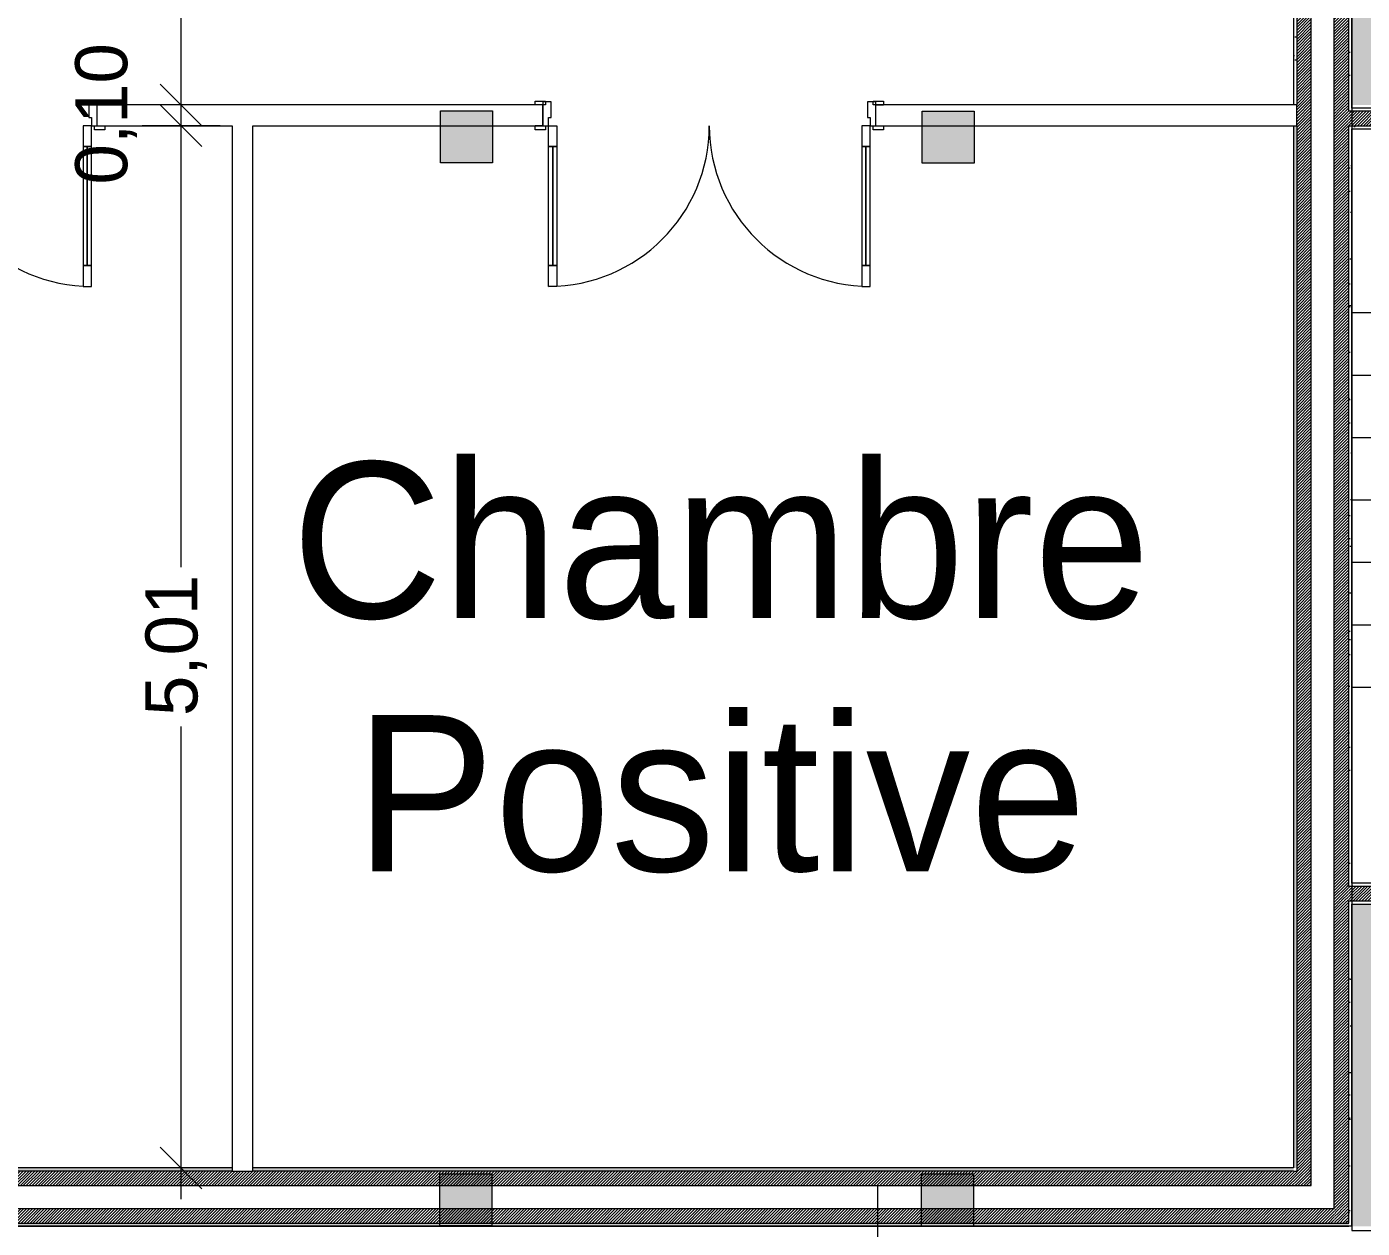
# Model space of a CAD drawing. Header units: millimetres. Extents: x -284281 to 1648660, y -821378 to -151356.
# Drawn here: x 237859 to 244276, y -253406 to -247629 of the extents above; entities that cross this region are included whole.
import ezdxf

# ---------------------------------------------------------------- set-up
doc = ezdxf.new("R2010")
doc.units = ezdxf.units.MM
doc.header["$MEASUREMENT"] = 0
doc.set_wipeout_variables(frame=1)
doc.linetypes.add('Axe', pattern=[546.805537, 264.583325, -105.833328, 70.555556, -105.833328])
doc.linetypes.add('Wipeout_Contour', pattern=[1000, 0, -1000])
for name, color, linetype in [('ASSIETTE', 7, 'Continuous'), ('Cotations - 1_100', 7, 'Continuous'), ('Hachure', 7, 'Continuous'), ('Nouveau_0', 7, 'Continuous'), ('Nouveau_Co-Structure', 7, 'Continuous'), ('Portes ARCHICAD', 7, 'Continuous'), ('Sols_ Dalles', 7, 'Continuous'), ('Structure - Murs extérieurs', 7, 'Continuous')]:
    doc.layers.add(name, color=color, linetype=linetype)
doc.styles.add('STYLE_GENERE_1', font='AGENCYR.TTF')
doc.styles.add('STYLE_GENERE_2', font='arial.ttf')
doc.dimstyles.new('STYLE_GENERE__4', dxfattribs={"dimtxt": 250, "dimasz": 190, "dimexe": 0.18, "dimexo": 0.0625, "dimgap": 0, "dimtad": 0, "dimlfac": 0.001, "dimzin": 0, "dimdsep": 46, "dimtxsty": 'STYLE_GENERE_2', "dimblk": 'ARROWHEAD_6', "dimblk1": 'ARROWHEAD_6', "dimblk2": 'ARROWHEAD_6', "dimcen": 0.09, "dimse1": 1, "dimse2": 1, "dimclrd": 7, "dimclre": 7, "dimclrt": 7, "dimazin": 0, "dimtfac": 1, "dimtdec": 4, "dimtmove": 0, "dimatfit": 3, "dimfxl": 1, "dimtolj": 1, "dimtzin": 0, "dimarcsym": 0})
doc.dimstyles.new('STYLE_GENERE__5', dxfattribs={"dimtxt": 250, "dimasz": 190, "dimexe": 0.18, "dimexo": 0.0625, "dimgap": 0, "dimtad": 0, "dimtih": 1, "dimtoh": 1, "dimlfac": 0.001, "dimzin": 0, "dimdsep": 46, "dimtxsty": 'STYLE_GENERE_2', "dimblk": 'ARROWHEAD_6', "dimblk1": 'ARROWHEAD_6', "dimblk2": 'ARROWHEAD_6', "dimcen": 0.09, "dimse1": 1, "dimse2": 1, "dimclrd": 7, "dimclre": 7, "dimclrt": 7, "dimazin": 0, "dimtfac": 1, "dimtdec": 4, "dimtmove": 0, "dimatfit": 3, "dimfxl": 1, "dimtolj": 1, "dimtzin": 0, "dimarcsym": 0})
pattern_1 = [(45, (0, 175), (-55.684659, 55.684659), [0, -52.5, 0, -78.75]), (110, (175, 175), (74.000794, 26.934086), [0, -38.5, 0, -66.5])]
pattern_2 = [(45, (0, 0), (-7.0710678, 7.0710678), [])]

# ---------------------------------------------------------------- blocks, each defined once
blk = doc.blocks.new('Mur_2_1', base_point=(244226, -173395.6))
at = {"color": 254, "linetype": 'Wipeout_Contour', "lineweight": 0, "ltscale": 1387536.547853083}
blk.add_wipeout([(243946, -245205.6), (243946, -248005.6), (243961, -248005.6), (243961, -245205.6)], dxfattribs=at)
at = {"color": 254, "linetype": 'Wipeout_Contour', "lineweight": 0, "ltscale": 1392325.343304496}
blk.add_wipeout([(244211, -248020.6), (244211, -248035.6), (244226, -248035.6), (244226, -248020.6)], dxfattribs=at)
at = {"color": 254, "linetype": 'Wipeout_Contour', "lineweight": 0, "ltscale": 1402985.592331198}
blk.add_wipeout([(244211, -251747), (244211, -251762), (244226, -251762), (244226, -251747)], dxfattribs=at)
at = {"color": 254, "linetype": 'Wipeout_Contour', "lineweight": 0, "ltscale": 1054639.012215888}
blk.add_wipeout([(243946, -253130.6), (243961, -253130.6), (243946, -253115.6)], dxfattribs=at)
at = {"color": 254, "linetype": 'Wipeout_Contour', "lineweight": 0, "ltscale": 1055763.120748627}
blk.add_wipeout([(244211, -253395.6), (244226, -253395.6), (244211, -253380.6)], dxfattribs=at)
at = {"linetype": 'Continuous', "lineweight": 5, "true_color": 0x5f5f5f}
h = blk.add_hatch(dxfattribs=at)
h.set_pattern_fill('ENDUIT_0001', color=251, style=0, pattern_type=2)
h.set_pattern_definition(pattern_1)
h.paths.add_polyline_path([(243946, -245205.6), (243946, -248005.6), (243961, -248005.6), (243961, -245205.6)])
h = blk.add_hatch(dxfattribs=at)
h.set_pattern_fill('ENDUIT_0001', color=251, style=0, pattern_type=2)
h.set_pattern_definition(pattern_1)
h.paths.add_polyline_path([(244211, -248020.6), (244211, -248035.6), (244226, -248035.6), (244226, -248020.6)])
h = blk.add_hatch(dxfattribs=at)
h.set_pattern_fill('ENDUIT_0001', color=251, style=0, pattern_type=2)
h.set_pattern_definition(pattern_1)
h.paths.add_polyline_path([(244211, -251747), (244211, -251762), (244226, -251762), (244226, -251747)])
h = blk.add_hatch(dxfattribs=at)
h.set_pattern_fill('ENDUIT_0001', color=251, style=0, pattern_type=2)
h.set_pattern_definition(pattern_1)
h.paths.add_polyline_path([(243946, -253130.6), (243961, -253130.6), (243946, -253115.6)])
h = blk.add_hatch(dxfattribs=at)
h.set_pattern_fill('ENDUIT_0001', color=251, style=0, pattern_type=2)
h.set_pattern_definition(pattern_1)
h.paths.add_polyline_path([(244211, -253395.6), (244226, -253395.6), (244211, -253380.6)])
at = {"color": 254, "linetype": 'Wipeout_Contour', "lineweight": 0, "ltscale": 1388087.979756799}
blk.add_wipeout([(244211, -245053.4), (244211, -248020.6), (244226, -248020.6), (244226, -245053.4)], dxfattribs=at)
at = {"color": 254, "linetype": 'Wipeout_Contour', "lineweight": 0, "ltscale": 1397776.541676129}
blk.add_wipeout([(244211, -248120.6), (244211, -251747), (244226, -251747), (244226, -248120.6)], dxfattribs=at)
at = {"color": 254, "linetype": 'Wipeout_Contour', "lineweight": 0, "ltscale": 1055583.559220204}
blk.add_wipeout([(244141, -253380.6), (244211, -253380.6), (244141, -253310.6)], dxfattribs=at)
at = {"linetype": 'Continuous', "lineweight": 5, "true_color": 0x5f5f5f}
h = blk.add_hatch(dxfattribs=at)
h.set_pattern_fill('ENDUIT_0001', color=251, style=0, pattern_type=2)
h.set_pattern_definition(pattern_1)
h.paths.add_polyline_path([(244211, -245053.4), (244211, -248020.6), (244226, -248020.6), (244226, -245053.4)])
h = blk.add_hatch(dxfattribs=at)
h.set_pattern_fill('ENDUIT_0001', color=251, style=0, pattern_type=2)
h.set_pattern_definition(pattern_1)
h.paths.add_polyline_path([(244211, -248120.6), (244211, -251747), (244226, -251747), (244226, -248120.6)])
h = blk.add_hatch(dxfattribs=at)
h.set_pattern_fill('BRIQUES_TERRE_CUITE__INT_97', color=251, style=0, pattern_type=2)
h.set_pattern_definition(pattern_2)
h.paths.add_polyline_path([(244141, -253380.6), (244211, -253380.6), (244141, -253310.6)])
at = {"color": 254, "linetype": 'Wipeout_Contour', "lineweight": 0, "ltscale": 1392567.633388731}
blk.add_wipeout([(244211, -248105.6), (244211, -248120.6), (244226, -248120.6), (244226, -248105.6)], dxfattribs=at)
at = {"color": 254, "linetype": 'Wipeout_Contour', "lineweight": 0, "ltscale": 1055202.313316448}
blk.add_wipeout([(244031, -253310.6), (244141, -253310.6), (244031, -253200.6)], dxfattribs=at)
at = {"color": 254, "linetype": 'Wipeout_Contour', "lineweight": 0, "ltscale": 1055761.315939761}
blk.add_wipeout([(244211, -253380.6), (244226, -253395.6), (244226, -253380.6)], dxfattribs=at)
at = {"linetype": 'Continuous', "lineweight": 5, "true_color": 0x5f5f5f}
h = blk.add_hatch(dxfattribs=at)
h.set_pattern_fill('ENDUIT_0001', color=251, style=0, pattern_type=2)
h.set_pattern_definition(pattern_1)
h.paths.add_polyline_path([(244211, -248105.6), (244211, -248120.6), (244226, -248120.6), (244226, -248105.6)])
h = blk.add_hatch(dxfattribs=at)
h.set_pattern_fill('ENDUIT_0001', color=251, style=0, pattern_type=2)
h.set_pattern_definition(pattern_1)
h.paths.add_polyline_path([(244211, -253380.6), (244226, -253395.6), (244226, -253380.6)])
at = {"color": 254, "linetype": 'Wipeout_Contour', "lineweight": 0, "ltscale": 1054820.014322945}
blk.add_wipeout([(243961, -253200.6), (244031, -253200.6), (243961, -253130.6)], dxfattribs=at)
at = {"linetype": 'Continuous', "lineweight": 5, "true_color": 0x5f5f5f}
h = blk.add_hatch(dxfattribs=at)
h.set_pattern_fill('BRIQUES_TERRE_CUITE__INT_97', color=251, style=0, pattern_type=2)
h.set_pattern_definition(pattern_2)
h.paths.add_polyline_path([(243961, -253200.6), (244031, -253200.6), (243961, -253130.6)])
at = {"color": 254, "linetype": 'Wipeout_Contour', "lineweight": 0, "ltscale": 1405456.275883487}
blk.add_wipeout([(244211, -251847), (244211, -253380.6), (244226, -253380.6), (244226, -251847)], dxfattribs=at)
at = {"linetype": 'Continuous', "lineweight": 5, "true_color": 0x5f5f5f}
h = blk.add_hatch(dxfattribs=at)
h.set_pattern_fill('ENDUIT_0001', color=251, style=0, pattern_type=2)
h.set_pattern_definition(pattern_1)
h.paths.add_polyline_path([(244211, -251847), (244211, -253380.6), (244226, -253380.6), (244226, -251847)])
at = {"color": 254, "linetype": 'Wipeout_Contour', "lineweight": 0, "ltscale": 1054637.206990953}
blk.add_wipeout([(243946, -253115.6), (243961, -253130.6), (243961, -253115.6)], dxfattribs=at)
at = {"linetype": 'Continuous', "lineweight": 5, "true_color": 0x5f5f5f}
h = blk.add_hatch(dxfattribs=at)
h.set_pattern_fill('ENDUIT_0001', color=251, style=0, pattern_type=2)
h.set_pattern_definition(pattern_1)
h.paths.add_polyline_path([(243946, -253115.6), (243961, -253130.6), (243961, -253115.6)])
at = {"color": 254, "linetype": 'Wipeout_Contour', "lineweight": 0, "ltscale": 1403229.653410855}
blk.add_wipeout([(244211, -251832), (244211, -251847), (244226, -251847), (244226, -251832)], dxfattribs=at)
at = {"color": 254, "linetype": 'Wipeout_Contour', "lineweight": 0, "ltscale": 1055580.321036983}
blk.add_wipeout([(244141, -253310.6), (244211, -253380.6), (244211, -253310.6)], dxfattribs=at)
at = {"linetype": 'Continuous', "lineweight": 5, "true_color": 0x5f5f5f}
h = blk.add_hatch(dxfattribs=at)
h.set_pattern_fill('ENDUIT_0001', color=251, style=0, pattern_type=2)
h.set_pattern_definition(pattern_1)
h.paths.add_polyline_path([(244211, -251832), (244211, -251847), (244226, -251847), (244226, -251832)])
h = blk.add_hatch(dxfattribs=at)
h.set_pattern_fill('BRIQUES_TERRE_CUITE__INT_97', color=251, style=0, pattern_type=2)
h.set_pattern_definition(pattern_2)
h.paths.add_polyline_path([(244141, -253310.6), (244211, -253380.6), (244211, -253310.6)])
at = {"color": 7, "linetype": 'Continuous', "lineweight": 5}
blk.add_line((244141, -253380.6), (244211, -253380.6), dxfattribs=at)
at = {"color": 7, "linetype": 'Continuous', "lineweight": 5, "flags": 128}
blk.add_lwpolyline([(244226, -253395.6), (244211, -253395.6)], dxfattribs=at)
at = {"color": 254, "linetype": 'Wipeout_Contour', "lineweight": 0, "ltscale": 1398982.712756019}
blk.add_wipeout([(243946, -248105.6), (243946, -253115.6), (243961, -253115.6), (243961, -248105.6)], dxfattribs=at)
at = {"linetype": 'Continuous', "lineweight": 5, "true_color": 0x5f5f5f}
h = blk.add_hatch(dxfattribs=at)
h.set_pattern_fill('ENDUIT_0001', color=251, style=0, pattern_type=2)
h.set_pattern_definition(pattern_1)
h.paths.add_polyline_path([(243946, -248105.6), (243946, -253115.6), (243961, -253115.6), (243961, -248105.6)])
at = {"color": 254, "linetype": 'Wipeout_Contour', "lineweight": 0, "ltscale": 1405215.783696485}
blk.add_wipeout([(244141, -251832), (244141, -253310.6), (244211, -253310.6), (244211, -251832)], dxfattribs=at)
at = {"linetype": 'Continuous', "lineweight": 5, "true_color": 0x5f5f5f}
h = blk.add_hatch(dxfattribs=at)
h.set_pattern_fill('BRIQUES_TERRE_CUITE__INT_97', color=251, style=0, pattern_type=2)
h.set_pattern_definition(pattern_2)
h.paths.add_polyline_path([(244141, -251832), (244141, -253310.6), (244211, -253310.6), (244211, -251832)])
at = {"color": 7, "linetype": 'Continuous', "lineweight": 5}
blk.add_line((244211, -253380.6), (244211, -253310.6), dxfattribs=at)
at = {"color": 254, "linetype": 'Wipeout_Contour', "lineweight": 0, "ltscale": 1402989.272298393}
blk.add_wipeout([(244141, -251762), (244141, -251832), (244211, -251832), (244211, -251762)], dxfattribs=at)
at = {"color": 254, "linetype": 'Wipeout_Contour', "lineweight": 0, "ltscale": 1055198.031690704}
blk.add_wipeout([(244031, -253200.6), (244141, -253310.6), (244141, -253200.6)], dxfattribs=at)
at = {"linetype": 'Continuous', "lineweight": 5, "true_color": 0x5f5f5f}
h = blk.add_hatch(dxfattribs=at)
h.set_pattern_fill('BRIQUES_TERRE_CUITE__INT_97', color=251, style=0, pattern_type=2)
h.set_pattern_definition(pattern_2)
h.paths.add_polyline_path([(244141, -251762), (244141, -251832), (244211, -251832), (244211, -251762)])
at = {"color": 7, "linetype": 'Continuous', "lineweight": 5}
for p, q in [((244211, -251832), (244226, -251832)), ((244211, -253310.6), (244211, -251832)), ((244031, -253310.6), (244141, -253310.6))]:
    blk.add_line(p, q, dxfattribs=at)
at = {"color": 7, "linetype": 'Continuous', "lineweight": 5, "flags": 128}
blk.add_lwpolyline([(244226, -253395.6), (244226, -251847)], dxfattribs=at)
at = {"color": 254, "linetype": 'Wipeout_Contour', "lineweight": 0, "ltscale": 1397657.892436868}
blk.add_wipeout([(244141, -248105.6), (244141, -251762), (244211, -251762), (244211, -248105.6)], dxfattribs=at)
at = {"linetype": 'Continuous', "lineweight": 5, "true_color": 0x5f5f5f}
h = blk.add_hatch(dxfattribs=at)
h.set_pattern_fill('BRIQUES_TERRE_CUITE__INT_97', color=251, style=0, pattern_type=2)
h.set_pattern_definition(pattern_2)
h.paths.add_polyline_path([(244141, -248105.6), (244141, -251762), (244211, -251762), (244211, -248105.6)])
at = {"color": 7, "linetype": 'Continuous', "lineweight": 5}
blk.add_line((244226, -251762), (244211, -251762), dxfattribs=at)
at = {"color": 254, "linetype": 'Wipeout_Contour', "lineweight": 0, "ltscale": 1392327.23147945}
blk.add_wipeout([(244141, -248035.6), (244141, -248105.6), (244211, -248105.6), (244211, -248035.6)], dxfattribs=at)
at = {"linetype": 'Continuous', "lineweight": 5, "true_color": 0x5f5f5f}
h = blk.add_hatch(dxfattribs=at)
h.set_pattern_fill('BRIQUES_TERRE_CUITE__INT_97', color=251, style=0, pattern_type=2)
h.set_pattern_definition(pattern_2)
h.paths.add_polyline_path([(244141, -248035.6), (244141, -248105.6), (244211, -248105.6), (244211, -248035.6)])
at = {"color": 7, "linetype": 'Continuous', "lineweight": 5}
for p, q in [((244211, -248105.6), (244226, -248105.6)), ((244211, -251762), (244211, -248105.6))]:
    blk.add_line(p, q, dxfattribs=at)
at = {"color": 7, "linetype": 'Continuous', "lineweight": 5, "flags": 128}
blk.add_lwpolyline([(244226, -251747), (244226, -248120.6)], dxfattribs=at)
at = {"color": 254, "linetype": 'Wipeout_Contour', "lineweight": 0, "ltscale": 1388039.337402152}
blk.add_wipeout([(244211, -245053.4), (244141, -245123.4), (244141, -248035.6), (244211, -248035.6)], dxfattribs=at)
at = {"linetype": 'Continuous', "lineweight": 5, "true_color": 0x5f5f5f}
h = blk.add_hatch(dxfattribs=at)
h.set_pattern_fill('BRIQUES_TERRE_CUITE__INT_97', color=251, style=0, pattern_type=2)
h.set_pattern_definition(pattern_2)
h.paths.add_polyline_path([(244211, -245053.4), (244141, -245123.4), (244141, -248035.6), (244211, -248035.6)])
at = {"color": 7, "linetype": 'Continuous', "lineweight": 5}
for p, q in [((244211, -248035.6), (244211, -245053.4)), ((244226, -248035.6), (244211, -248035.6))]:
    blk.add_line(p, q, dxfattribs=at)
at = {"color": 7, "linetype": 'Continuous', "lineweight": 5, "flags": 128}
blk.add_lwpolyline([(244226, -248020.6), (244226, -245053.4)], dxfattribs=at)
at = {"color": 254, "linetype": 'Wipeout_Contour', "lineweight": 0, "ltscale": 1395235.749967467}
blk.add_wipeout([(244031, -245123.4), (244031, -253200.6), (244141, -253200.6), (244141, -245123.4)], dxfattribs=at)
at = {"color": 7, "linetype": 'Continuous', "lineweight": 5}
for p, q in [((244141, -253200.6), (244141, -245123.4)), ((244141, -253310.6), (244141, -253200.6))]:
    blk.add_line(p, q, dxfattribs=at)
at = {"color": 254, "linetype": 'Wipeout_Contour', "lineweight": 0, "ltscale": 1054816.774819591}
blk.add_wipeout([(243961, -253130.6), (244031, -253200.6), (244031, -253130.6)], dxfattribs=at)
at = {"linetype": 'Continuous', "lineweight": 5, "true_color": 0x5f5f5f}
h = blk.add_hatch(dxfattribs=at)
h.set_pattern_fill('BRIQUES_TERRE_CUITE__INT_97', color=251, style=0, pattern_type=2)
h.set_pattern_definition(pattern_2)
h.paths.add_polyline_path([(243961, -253130.6), (244031, -253200.6), (244031, -253130.6)])
at = {"color": 7, "linetype": 'Continuous', "lineweight": 5}
blk.add_line((243961, -253200.6), (244031, -253200.6), dxfattribs=at)
at = {"color": 254, "linetype": 'Wipeout_Contour', "lineweight": 0, "ltscale": 1394783.814573897}
blk.add_wipeout([(243961, -253130.6), (244031, -253130.6), (244031, -245053.4), (243961, -245053.4)], dxfattribs=at)
at = {"linetype": 'Continuous', "lineweight": 5, "true_color": 0x5f5f5f}
h = blk.add_hatch(dxfattribs=at)
h.set_pattern_fill('BRIQUES_TERRE_CUITE__INT_97', color=251, style=0, pattern_type=2)
h.set_pattern_definition(pattern_2)
h.paths.add_polyline_path([(243961, -253130.6), (244031, -253130.6), (244031, -245053.4), (243961, -245053.4)])
at = {"color": 7, "linetype": 'Continuous', "lineweight": 5}
for p, q in [((244031, -253130.6), (244031, -245123.4)), ((243961, -245205.6), (243961, -248005.6)), ((243961, -248005.6), (243946, -248005.6)), ((243961, -248105.6), (243961, -248005.6)), ((243946, -248105.6), (243961, -248105.6)), ((243961, -248105.6), (243961, -253130.6)), ((243946, -253130.6), (243961, -253130.6)), ((244031, -253200.6), (244031, -253130.6))]:
    blk.add_line(p, q, dxfattribs=at)
at = {"color": 7, "linetype": 'Continuous', "lineweight": 5, "flags": 128}
for points in [[(243946, -245205.6), (243946, -248005.6)], [(243946, -248105.6), (243946, -253115.6)]]:
    blk.add_lwpolyline(points, dxfattribs=at)
blk = doc.blocks.new('Mur_3_1', base_point=(244226, -253395.6))
at = {"color": 254, "linetype": 'Wipeout_Contour', "lineweight": 0, "ltscale": 1366128.795733083}
blk.add_wipeout([(238846, -253115.6), (219505.5, -253115.6), (219505.5, -253130.6), (238846, -253130.6)], dxfattribs=at)
at = {"color": 254, "linetype": 'Wipeout_Contour', "lineweight": 0, "ltscale": 1399261.234727385}
blk.add_wipeout([(243946, -253115.6), (238946, -253115.6), (238946, -253130.6), (243946, -253130.6)], dxfattribs=at)
at = {"color": 254, "linetype": 'Wipeout_Contour', "lineweight": 0, "ltscale": 1373971.180505393}
blk.add_wipeout([(219240.5, -253395.6), (244211, -253395.6), (244211, -253380.6), (219240.5, -253380.6)], dxfattribs=at)
at = {"linetype": 'Continuous', "lineweight": 5, "true_color": 0x5f5f5f}
h = blk.add_hatch(dxfattribs=at)
h.set_pattern_fill('ENDUIT_0001', color=251, style=0, pattern_type=2)
h.set_pattern_definition(pattern_1)
h.paths.add_polyline_path([(238846, -253115.6), (219505.5, -253115.6), (219505.5, -253130.6), (238846, -253130.6)])
h = blk.add_hatch(dxfattribs=at)
h.set_pattern_fill('ENDUIT_0001', color=251, style=0, pattern_type=2)
h.set_pattern_definition(pattern_1)
h.paths.add_polyline_path([(243946, -253115.6), (238946, -253115.6), (238946, -253130.6), (243946, -253130.6)])
h = blk.add_hatch(dxfattribs=at)
h.set_pattern_fill('ENDUIT_0001', color=251, style=0, pattern_type=2)
h.set_pattern_definition(pattern_1)
h.paths.add_polyline_path([(219240.5, -253395.6), (244211, -253395.6), (244211, -253380.6), (219240.5, -253380.6)])
at = {"color": 254, "linetype": 'Wipeout_Contour', "lineweight": 0, "ltscale": 1373840.174036348}
blk.add_wipeout([(219310.5, -253380.6), (244141, -253380.6), (244141, -253310.6), (219310.5, -253310.6)], dxfattribs=at)
at = {"linetype": 'Continuous', "lineweight": 5, "true_color": 0x5f5f5f}
h = blk.add_hatch(dxfattribs=at)
h.set_pattern_fill('BRIQUES_TERRE_CUITE__INT_97', color=251, style=0, pattern_type=2)
h.set_pattern_definition(pattern_2)
h.paths.add_polyline_path([(219310.5, -253380.6), (244141, -253380.6), (244141, -253310.6), (219310.5, -253310.6)])
at = {"color": 7, "linetype": 'Continuous', "lineweight": 5}
for p, q in [((219310.5, -253380.6), (244141, -253380.6)), ((244141, -253380.6), (244211, -253380.6))]:
    blk.add_line(p, q, dxfattribs=at)
at = {"color": 7, "linetype": 'Continuous', "lineweight": 5, "flags": 128}
blk.add_lwpolyline([(219225.5, -253395.6), (244211, -253395.6)], dxfattribs=at)
at = {"color": 254, "linetype": 'Wipeout_Contour', "lineweight": 0, "ltscale": 1373565.865385127}
blk.add_wipeout([(219420.5, -253310.6), (244031, -253310.6), (244031, -253200.6), (219420.5, -253200.6)], dxfattribs=at)
at = {"color": 7, "linetype": 'Continuous', "lineweight": 5}
for p, q in [((219420.5, -253310.6), (244031, -253310.6)), ((244031, -253310.6), (244141, -253310.6))]:
    blk.add_line(p, q, dxfattribs=at)
at = {"color": 254, "linetype": 'Wipeout_Contour', "lineweight": 0, "ltscale": 1373294.770412985}
blk.add_wipeout([(243961, -253130.6), (219490.5, -253130.6), (219490.5, -253200.6), (243961, -253200.6)], dxfattribs=at)
at = {"linetype": 'Continuous', "lineweight": 5, "true_color": 0x5f5f5f}
h = blk.add_hatch(dxfattribs=at)
h.set_pattern_fill('BRIQUES_TERRE_CUITE__INT_97', color=251, style=0, pattern_type=2)
h.set_pattern_definition(pattern_2)
h.paths.add_polyline_path([(243961, -253130.6), (219490.5, -253130.6), (219490.5, -253200.6), (243961, -253200.6)])
at = {"color": 7, "linetype": 'Continuous', "lineweight": 5}
for p, q in [((238846, -253130.6), (219490.5, -253130.6)), ((238846, -253115.6), (238846, -253130.6)), ((238846, -253130.6), (238946, -253130.6)), ((238946, -253130.6), (238946, -253115.6)), ((243946, -253130.6), (238946, -253130.6)), ((243946, -253130.6), (243961, -253130.6)), ((219490.5, -253200.6), (243961, -253200.6)), ((243961, -253200.6), (244031, -253200.6))]:
    blk.add_line(p, q, dxfattribs=at)
at = {"color": 7, "linetype": 'Continuous', "lineweight": 5, "flags": 128}
for points in [[(238846, -253115.6), (219505.5, -253115.6)], [(243946, -253115.6), (238946, -253115.6)]]:
    blk.add_lwpolyline(points, dxfattribs=at)
blk = doc.blocks.new('Porte double 25_7')
at = {"layer": 'Portes ARCHICAD', "color": 7, "linetype": 'Continuous', "lineweight": 5}
for p, q in [((-772, 772), (-772, 672)), ((-732, 772), (-772, 772)), ((-732, 672), (-732, 772)), ((732, 672), (732, 772)), ((732, 772), (772, 772)), ((772, 772), (772, 672)), ((-772, 672), (-732, 672)), ((-752, 672), (-752, 100)), ((772, 672), (732, 672)), ((752, 672), (752, 100)), ((-732, 100), (-772, 100)), ((-772, 100), (-772, 0)), ((-732, 0), (-732, 100)), ((732, 0), (732, 100)), ((732, 100), (772, 100)), ((772, 100), (772, 0)), ((-837, 0), (-837, 19)), ((-837, 19), (-787, 19)), ((-787, 0), (-837, 0)), ((-800, 0), (-837, 0)), ((-800, 0), (-837, 0)), ((-772, 0), (-800, 0)), ((-800, 0), (-800, -115)), ((-800, 0), (-800, -100)), ((-800, 0), (-800, -100)), ((-787, 19), (-787, 0)), ((-772, -40), (-772, 0)), ((-772, 0), (-732, 0)), ((772, 0), (732, 0)), ((800, 0), (772, 0)), ((772, 0), (772, -40)), ((787, 19), (837, 19)), ((787, 0), (787, 19)), ((837, 0), (787, 0)), ((800, -115), (800, 0)), ((800, 0), (800, -100)), ((800, 0), (800, -100)), ((800, 0), (837, 0)), ((800, 0), (837, 0)), ((837, 19), (837, 0)), ((-760, -40), (-772, -40)), ((-760, -115), (-760, -40)), ((772, -40), (760, -40)), ((760, -40), (760, -115)), ((-837, -119), (-837, -100)), ((-837, -100), (-787, -100)), ((-800, -100), (-837, -100)), ((-800, -100), (-837, -100)), ((-787, -119), (-837, -119)), ((-800, -115), (-760, -115)), ((-787, -100), (-787, -119)), ((760, -115), (800, -115)), ((787, -100), (837, -100)), ((787, -119), (787, -100)), ((837, -119), (787, -119)), ((800, -100), (837, -100)), ((800, -100), (837, -100)), ((837, -100), (837, -119))]:
    blk.add_line(p, q, dxfattribs=at)
at = {"layer": 'Portes ARCHICAD', "color": 7, "linetype": 'Continuous', "lineweight": 5, "flags": 128}
for points in [[(-772, 672), (-772, 100), (-752, 100), (-752, 672)], [(-752, 672), (-752, 100), (-732, 100), (-732, 672)], [(752, 672), (752, 100), (732, 100), (732, 672)], [(772, 672), (772, 100), (752, 100), (752, 672)]]:
    blk.add_lwpolyline(points, close=True, dxfattribs=at)
at = {"layer": 'Portes ARCHICAD', "color": 7, "linetype": 'Continuous', "lineweight": 5}
for centre, start, end in [((-772, 0), 0, 90), ((772, 0), 90, 180)]:
    blk.add_arc(centre, 772, start, end, dxfattribs=at)
blk = doc.blocks.new('Mur_136_1', base_point=(219225.5, -248105.6))
at = {"layer": 'Structure - Murs extérieurs', "color": 7, "linetype": 'Continuous', "lineweight": 5}
for p, q in [((238197.5, -248005.6), (238234.5, -248005.6)), ((238197.5, -248105.6), (238197.5, -248005.6)), ((240338.7, -248005.6), (240301.7, -248005.6)), ((240338.7, -248105.6), (240338.7, -248005.6)), ((241938.7, -248005.6), (241975.7, -248005.6)), ((241938.7, -248105.6), (241938.7, -248005.6)), ((243961, -248005.6), (243946, -248005.6)), ((243961, -248105.6), (243961, -248005.6)), ((238197.5, -248105.6), (238234.5, -248105.6)), ((240338.7, -248105.6), (240301.7, -248105.6)), ((241938.7, -248105.6), (241975.7, -248105.6)), ((243946, -248105.6), (243961, -248105.6))]:
    blk.add_line(p, q, dxfattribs=at)
at = {"layer": 'Structure - Murs extérieurs', "color": 7, "linetype": 'Continuous', "lineweight": 5, "flags": 128}
for points in [[(240338.7, -248005.6), (238197.5, -248005.6)], [(243946, -248005.6), (241938.7, -248005.6)], [(238197.5, -248105.6), (238846, -248105.6)], [(238946, -248105.6), (240338.7, -248105.6)], [(241938.7, -248105.6), (243946, -248105.6)]]:
    blk.add_lwpolyline(points, dxfattribs=at)
at = {"layer": 'Portes ARCHICAD', "color": 7, "linetype": 'Continuous', "lineweight": 5, "zscale": 1000, "rotation": 180}
for p in [(237397.5, -248105.6), (241138.7, -248105.6)]:
    blk.add_blockref('Porte double 25_7', p, dxfattribs=at)
blk = doc.blocks.new('Mur_137_1', base_point=(238946, -248105.6))
at = {"layer": 'Structure - Murs extérieurs', "color": 7, "linetype": 'Continuous', "lineweight": 5}
for p, q in [((238846, -253115.6), (238846, -253130.6)), ((238846, -253130.6), (238946, -253130.6)), ((238946, -253130.6), (238946, -253115.6))]:
    blk.add_line(p, q, dxfattribs=at)
at = {"layer": 'Structure - Murs extérieurs', "color": 7, "linetype": 'Continuous', "lineweight": 5, "flags": 128}
for points in [[(238846, -248105.6), (238846, -253115.6)], [(238946, -253115.6), (238946, -248105.6)]]:
    blk.add_lwpolyline(points, dxfattribs=at)
blk = doc.blocks.new('Mur_164_1', base_point=(246411, -251832))
at = {"color": 254, "linetype": 'Wipeout_Contour', "lineweight": 0, "ltscale": 1403107.621187515}
blk.add_wipeout([(244211, -251762), (244211, -251832), (244226, -251832), (244226, -251762)], dxfattribs=at).dxf.layer = 'Structure - Murs extérieurs'
at = {"layer": 'Structure - Murs extérieurs', "linetype": 'Continuous', "lineweight": 5, "true_color": 0x5f5f5f}
h = blk.add_hatch(dxfattribs=at)
h.set_pattern_fill('BRIQUES_TERRE_CUITE__INT_97', color=251, style=0, pattern_type=2)
h.set_pattern_definition(pattern_2)
h.paths.add_polyline_path([(244211, -251762), (244211, -251832), (244226, -251832), (244226, -251762)])
at = {"color": 254, "linetype": 'Wipeout_Contour', "lineweight": 0, "ltscale": 1405937.366374286}
blk.add_wipeout([(246326, -251747), (244226, -251747), (244226, -251762), (246326, -251762)], dxfattribs=at).dxf.layer = 'Structure - Murs extérieurs'
at = {"color": 254, "linetype": 'Wipeout_Contour', "lineweight": 0, "ltscale": 1406299.797250475}
blk.add_wipeout([(246411, -251832), (244226, -251832), (244226, -251847), (246411, -251847)], dxfattribs=at).dxf.layer = 'Structure - Murs extérieurs'
at = {"layer": 'Structure - Murs extérieurs', "linetype": 'Continuous', "lineweight": 5, "true_color": 0x5f5f5f}
h = blk.add_hatch(dxfattribs=at)
h.set_pattern_fill('ENDUIT_0001', color=251, style=0, pattern_type=2)
h.set_pattern_definition(pattern_1)
h.paths.add_polyline_path([(246326, -251747), (244226, -251747), (244226, -251762), (246326, -251762)])
h = blk.add_hatch(dxfattribs=at)
h.set_pattern_fill('ENDUIT_0001', color=251, style=0, pattern_type=2)
h.set_pattern_definition(pattern_1)
h.paths.add_polyline_path([(246411, -251832), (244226, -251832), (244226, -251847), (246411, -251847)])
at = {"color": 254, "linetype": 'Wipeout_Contour', "lineweight": 0, "ltscale": 1406080.118892326}
blk.add_wipeout([(246341, -251762), (244226, -251762), (244226, -251832), (246341, -251832)], dxfattribs=at).dxf.layer = 'Structure - Murs extérieurs'
at = {"layer": 'Structure - Murs extérieurs', "linetype": 'Continuous', "lineweight": 5, "true_color": 0x5f5f5f}
h = blk.add_hatch(dxfattribs=at)
h.set_pattern_fill('BRIQUES_TERRE_CUITE__INT_97', color=251, style=0, pattern_type=2)
h.set_pattern_definition(pattern_2)
h.paths.add_polyline_path([(246341, -251762), (244226, -251762), (244226, -251832), (246341, -251832)])
at = {"layer": 'Structure - Murs extérieurs', "color": 7, "linetype": 'Continuous', "lineweight": 5}
for p, q in [((244226, -251762), (244211, -251762)), ((246326, -251762), (244226, -251762)), ((246326, -251762), (246341, -251762)), ((244211, -251832), (244226, -251832)), ((244226, -251832), (246341, -251832)), ((246341, -251832), (246411, -251832))]:
    blk.add_line(p, q, dxfattribs=at)
at = {"layer": 'Structure - Murs extérieurs', "color": 7, "linetype": 'Continuous', "lineweight": 5, "flags": 128}
for points in [[(246326, -251747), (244226, -251747)], [(244226, -251847), (246411, -251847)]]:
    blk.add_lwpolyline(points, dxfattribs=at)
blk = doc.blocks.new('Mur_165_1', base_point=(246411, -248105.6))
at = {"color": 254, "linetype": 'Wipeout_Contour', "lineweight": 0, "ltscale": 1392446.48662295}
blk.add_wipeout([(244211, -248035.6), (244211, -248105.6), (244226, -248105.6), (244226, -248035.6)], dxfattribs=at).dxf.layer = 'Structure - Murs extérieurs'
at = {"layer": 'Structure - Murs extérieurs', "linetype": 'Continuous', "lineweight": 5, "true_color": 0x5f5f5f}
h = blk.add_hatch(dxfattribs=at)
h.set_pattern_fill('BRIQUES_TERRE_CUITE__INT_97', color=251, style=0, pattern_type=2)
h.set_pattern_definition(pattern_2)
h.paths.add_polyline_path([(244211, -248035.6), (244211, -248105.6), (244226, -248105.6), (244226, -248035.6)])
at = {"color": 254, "linetype": 'Wipeout_Contour', "lineweight": 0, "ltscale": 1395419.426405901}
blk.add_wipeout([(246411, -248020.6), (244226, -248020.6), (244226, -248035.6), (246411, -248035.6)], dxfattribs=at).dxf.layer = 'Structure - Murs extérieurs'
at = {"color": 254, "linetype": 'Wipeout_Contour', "lineweight": 0, "ltscale": 1395541.397089496}
blk.add_wipeout([(246326, -248105.6), (244226, -248105.6), (244226, -248120.6), (246326, -248120.6)], dxfattribs=at).dxf.layer = 'Structure - Murs extérieurs'
at = {"layer": 'Structure - Murs extérieurs', "linetype": 'Continuous', "lineweight": 5, "true_color": 0x5f5f5f}
h = blk.add_hatch(dxfattribs=at)
h.set_pattern_fill('ENDUIT_0001', color=251, style=0, pattern_type=2)
h.set_pattern_definition(pattern_1)
h.paths.add_polyline_path([(246411, -248020.6), (244226, -248020.6), (244226, -248035.6), (246411, -248035.6)])
h = blk.add_hatch(dxfattribs=at)
h.set_pattern_fill('ENDUIT_0001', color=251, style=0, pattern_type=2)
h.set_pattern_definition(pattern_1)
h.paths.add_polyline_path([(246326, -248105.6), (244226, -248105.6), (244226, -248120.6), (246326, -248120.6)])
at = {"color": 254, "linetype": 'Wipeout_Contour', "lineweight": 0, "ltscale": 1395441.646535363}
blk.add_wipeout([(246341, -248035.6), (244226, -248035.6), (244226, -248105.6), (246341, -248105.6)], dxfattribs=at).dxf.layer = 'Structure - Murs extérieurs'
at = {"layer": 'Structure - Murs extérieurs', "linetype": 'Continuous', "lineweight": 5, "true_color": 0x5f5f5f}
h = blk.add_hatch(dxfattribs=at)
h.set_pattern_fill('BRIQUES_TERRE_CUITE__INT_97', color=251, style=0, pattern_type=2)
h.set_pattern_definition(pattern_2)
h.paths.add_polyline_path([(246341, -248035.6), (244226, -248035.6), (244226, -248105.6), (246341, -248105.6)])
at = {"layer": 'Structure - Murs extérieurs', "color": 7, "linetype": 'Continuous', "lineweight": 5}
for p, q in [((244226, -248035.6), (244211, -248035.6)), ((246341, -248035.6), (244226, -248035.6)), ((246411, -248035.6), (246341, -248035.6)), ((244211, -248105.6), (244226, -248105.6)), ((244226, -248105.6), (246326, -248105.6)), ((246341, -248105.6), (246326, -248105.6))]:
    blk.add_line(p, q, dxfattribs=at)
at = {"layer": 'Structure - Murs extérieurs', "color": 7, "linetype": 'Continuous', "lineweight": 5, "flags": 128}
for points in [[(246411, -248020.6), (244226, -248020.6)], [(244226, -248120.6), (246326, -248120.6)]]:
    blk.add_lwpolyline(points, dxfattribs=at)
blk = doc.blocks.new('*D472')
at = {"layer": 'Cotations - 1_100', "color": 7, "linetype": 'Continuous', "lineweight": 5, "transparency": 16777216}
for p, q in [((238700.9, -248205.6), (238500.9, -248005.6)), ((238788.4, -248105.6), (238413.4, -248105.6)), ((238600.9, -250228.2), (238600.9, -248105.6)), ((238600.9, -253115.6), (238600.9, -250992.9)), ((238500.9, -253015.6), (238700.9, -253215.6)), ((238788.4, -253115.6), (238413.4, -253115.6)), ((238600.9, -253265.6), (238600.9, -253115.6))]:
    blk.add_line(p, q, dxfattribs=at)
at = {"layer": 'Cotations - 1_100', "color": 7, "lineweight": 5, "transparency": 16777216, "char_height": 250, "attachment_point": 7, "rotation": 90, "style": 'STYLE_GENERE_2'}
for s, insert in [('\\A1;{\\pql;\\fArial|b0|i0|c0|p38;0,10}', (238388.4, -248388.1)), ('\\A1;{\\pql;\\fArial|b0|i0|c0|p38;5,01}', (238725.9, -250943.1))]:
    blk.add_mtext(s, dxfattribs=dict(at, insert=insert))
blk = doc.blocks.new('ARROWHEAD_6')
at = {"color": 0, "linetype": 'Continuous', "lineweight": 0}
for p, q in [((-0.5, -0.5), (0.5, 0.5)), ((0, 0), (-1, 0))]:
    blk.add_line(p, q, dxfattribs=at)
blk = doc.blocks.new('*D473')
at = {"layer": 'Cotations - 1_100', "color": 7, "linetype": 'Continuous', "lineweight": 5, "transparency": 16777216}
for p, q in [((238500.9, -247905.6), (238700.9, -248105.6)), ((238788.4, -248005.6), (238413.4, -248005.6)), ((238700.9, -248205.6), (238500.9, -248005.6)), ((238600.9, -248105.6), (238600.9, -248005.6)), ((238788.4, -248105.6), (238413.4, -248105.6))]:
    blk.add_line(p, q, dxfattribs=at)
blk = doc.blocks.new('*D474')
at = {"layer": 'Cotations - 1_100', "color": 7, "linetype": 'Continuous', "lineweight": 5, "transparency": 16777216}
for p, q in [((238700.9, -245305.6), (238500.9, -245105.6)), ((238788.4, -245205.6), (238413.4, -245205.6)), ((238600.9, -246223.2), (238600.9, -245205.6)), ((238600.9, -248005.6), (238600.9, -246987.9)), ((238500.9, -247905.6), (238700.9, -248105.6)), ((238788.4, -248005.6), (238413.4, -248005.6))]:
    blk.add_line(p, q, dxfattribs=at)
at = {"layer": 'Cotations - 1_100', "color": 7, "lineweight": 5, "transparency": 16777216, "char_height": 250, "attachment_point": 7, "rotation": 90, "style": 'STYLE_GENERE_2'}
for s, insert in [('\\A1;{\\pql;\\fArial|b0|i0|c0|p38;0,10}', (238388.4, -245488.1)), ('\\A1;{\\pql;\\fArial|b0|i0|c0|p38;2,80}', (238725.9, -246938.1))]:
    blk.add_mtext(s, dxfattribs=dict(at, insert=insert))
blk = doc.blocks.new('*D488')
at = {"layer": 'Cotations - 1_100', "color": 7, "linetype": 'Continuous', "lineweight": 5, "transparency": 16777216}
for p, q in [((233961, -242229.7), (233961, -241854.7)), ((243946, -242229.7), (243946, -241854.7)), ((234061, -241942.2), (233861, -242142.2)), ((243846, -242142.2), (244046, -241942.2)), ((233961, -242042.2), (238571.2, -242042.2)), ((239335.9, -242042.2), (243946, -242042.2)), ((243946, -242042.2), (244096, -242042.2))]:
    blk.add_line(p, q, dxfattribs=at)
at = {"layer": 'Cotations - 1_100', "color": 7, "lineweight": 5, "transparency": 16777216, "insert": (238621, -242167.2), "char_height": 250, "attachment_point": 7, "style": 'STYLE_GENERE_2'}
blk.add_mtext('\\A1;{\\pql;\\fArial|b0|i0|c0|p38;9,99}', dxfattribs=at)
blk = doc.blocks.new('*D585')
at = {"layer": 'Cotations - 1_100', "color": 7, "linetype": 'Continuous', "lineweight": 5, "transparency": 16777216}
for p, q in [((228245.4, -245005.6), (228445.4, -245205.6)), ((228445.4, -245305.6), (228245.4, -245105.6)), ((228532.9, -245205.6), (228157.9, -245205.6)), ((228345.4, -248918.2), (228345.4, -245205.6)), ((228345.4, -253395.6), (228345.4, -249682.9)), ((228245.4, -253295.6), (228445.4, -253495.6)), ((228532.9, -253395.6), (228157.9, -253395.6)), ((228345.4, -253545.6), (228345.4, -253395.6))]:
    blk.add_line(p, q, dxfattribs=at)
at = {"layer": 'Cotations - 1_100', "color": 7, "lineweight": 5, "transparency": 16777216, "char_height": 250, "attachment_point": 7, "rotation": 90, "style": 'STYLE_GENERE_2'}
for s, insert in [('\\A1;{\\pql;\\fArial|b0|i0|c0|p38;0,10}', (228132.9, -245488.1)), ('\\A1;{\\pql;\\fArial|b0|i0|c0|p38;8,19}', (228470.4, -249633.1))]:
    blk.add_mtext(s, dxfattribs=dict(at, insert=insert))

msp = doc.modelspace()

# ---------------------------------------------------------------- hatches: boundary and pattern name
at = {"layer": 'Nouveau_Co-Structure', "linetype": 'Continuous', "lineweight": 5}
for points in [[(239846.71597, -248033.23859), (239846.71597, -248283.23859), (240096.71597, -248283.23859), (240096.71597, -248033.23859)], [(242161.37216, -248034.64227), (242161.37216, -248284.64227), (242411.37216, -248284.64227), (242411.37216, -248034.64227)], [(242161.37216, -248034.64239), (242161.37216, -248284.64239), (242411.37216, -248284.64239), (242411.37216, -248034.64239)]]:
    msp.add_hatch(color=1, dxfattribs=at).paths.add_polyline_path(points)
at = {"layer": 'Sols_ Dalles', "linetype": 'Continuous', "lineweight": 0, "true_color": 0x2e271c}
msp.add_hatch(color=250, dxfattribs=at).paths.add_polyline_path([(161503.43335, -171995.57011), (161503.43335, -230015.57011), (161503.43335, -260810.57129), (196775.04197, -260810.57129), (196775.04197, -260795.57129), (196775.04197, -258649.98223), (196775.04197, -258010.55782), (196775.04197, -222495.57011), (186955.54197, -222495.57011), (186955.54197, -218295.57011), (196754.55038, -218295.57011), (196754.55038, -204495.57011), (193355.54197, -204495.57011), (193355.54197, -195161.53481), (195576.03357, -195161.53481), (195576.03357, -189810.57129), (217805.54197, -189810.57129), (217805.54197, -253395.57011), (217805.54197, -253415.57129), (219205.54197, -253415.57129), (219205.54197, -253395.57011), (219205.54197, -188410.57129), (191955.54197, -188410.57129), (191955.54197, -190035.07573), (194140.4759, -190023.06089), (194160.9675, -193749.51998), (191976.03357, -193761.53481), (191955.54197, -200380.57011), (191955.54197, -205895.57011), (195354.55038, -205895.57011), (195354.55038, -216895.57011), (185555.54197, -216895.57011), (185555.54197, -223895.57011), (195354.55038, -223895.57011), (195354.55038, -258649.98223), (195354.55038, -259410.57129), (163990.22193, -259410.57129), (162860.68142, -259410.57129), (162860.68142, -231415.57011), (162860.68142, -173395.57011), (244226.03357, -173395.57011), (244226.03357, -248005.57129), (245626.03357, -248005.57129), (246426.03357, -248005.57129), (246426.03357, -251817.03038), (245610.04479, -251817.03038), (244211.03357, -251817.03038), (244211.03357, -253395.57129), (246426.03357, -253395.57129), (247826.03357, -253395.57129), (247826.03357, -248005.57129), (247826.03357, -246605.57129), (245626.03357, -246605.57129), (245626.03357, -171995.57011)])

# ---------------------------------------------------------------- linework, layer by layer
at = {"layer": 'Nouveau_Co-Structure', "color": 7, "linetype": 'Continuous', "lineweight": 5}
for points in [[(239846.71597, -248033.23859), (240096.71597, -248033.23859), (240096.71597, -248283.23859), (239846.71597, -248283.23859)], [(242161.37216, -248034.64227), (242411.37216, -248034.64227), (242411.37216, -248284.64227), (242161.37216, -248284.64227)], [(242161.37216, -248034.64239), (242411.37216, -248034.64239), (242411.37216, -248284.64239), (242161.37216, -248284.64239)]]:
    msp.add_lwpolyline(points, close=True, dxfattribs=at)
at = {"layer": 'Sols_ Dalles', "color": 250, "linetype": 'Continuous', "lineweight": 5, "true_color": 0x1f1f1f}
msp.add_lwpolyline([(244226.03357, -173395.57011), (244226.03357, -253415.57129), (245626.03357, -253415.57129), (245626.03357, -171995.57011)], dxfattribs=at)

# ---------------------------------------------------------------- texts
at = {"layer": 'Hachure', "color": 250, "linetype": 'Continuous', "lineweight": 5, "true_color": 0x1f1f1f, "insert": (241193.88152, -250710.7852), "char_height": 750, "width": 3024.2179585, "attachment_point": 5, "line_spacing_factor": 0.973147, "style": 'STYLE_GENERE_1'}
msp.add_mtext('\\A1;{\\pqc;\\fAgency FB|b0|i0|c0|p34;Chambre Positi\\fAgency FB|b0|i0|c0|p34;ve}', dxfattribs=at)

# ---------------------------------------------------------------- next in the draw order: block references
at = {"color": 7, "lineweight": 5}
msp.add_blockref('Mur_2_1', (244226.03357, -173395.57011), dxfattribs=at)

# ---------------------------------------------------------------- next in the draw order: linework, layer by layer
at = {"layer": 'ASSIETTE', "color": 7, "linetype": 'Continuous', "lineweight": 5}
for p, q in [((245126.03357, -249005.57129), (244226.03357, -249005.57129)), ((245126.03357, -249305.57129), (244226.03357, -249305.57129)), ((245126.03357, -249605.57129), (244226.03357, -249605.57129)), ((245126.03357, -249905.57129), (244226.03357, -249905.57129)), ((245126.03357, -250205.57129), (244226.03357, -250205.57129)), ((245126.03357, -250505.57129), (244226.03357, -250505.57129)), ((245126.03357, -250805.57129), (244226.03357, -250805.57129))]:
    msp.add_line(p, q, dxfattribs=at)

# ---------------------------------------------------------------- next in the draw order: block references
at = {"color": 7, "lineweight": 5}
msp.add_blockref('Mur_3_1', (244226.03357, -253395.57129), dxfattribs=at)
at = {"layer": 'Structure - Murs extérieurs', "color": 7, "lineweight": 5}
msp.add_blockref('Mur_136_1', (219225.54197, -248105.57129), dxfattribs=at)
at = {"layer": 'Structure - Murs extérieurs', "color": 211, "lineweight": 5, "true_color": 0xfe55ff}
for name, p in [('Mur_165_1', (246411.03357, -248105.57129)), ('Mur_164_1', (246411.03357, -251832.03038))]:
    msp.add_blockref(name, p, dxfattribs=at)

# ---------------------------------------------------------------- next in the draw order: dimensions: what is measured, and where the dimension line sits
at = {"layer": 'Cotations - 1_100', "color": 7, "linetype": 'Continuous', "lineweight": 5}
for base, p1, p2, picture, middle in [((238600.88916, -245205.57129), (243946.03357, -248005.57129), (243946.03357, -245205.57129), '*D474', (238600.88916, -246613.43753)), ((238600.88916, -248005.57129), (243946.03357, -248105.57129), (243946.03357, -248005.57129), '*D473', (238263.38916, -248063.43753))]:
    dim = msp.add_linear_dim(base=base, p1=p1, p2=p2, angle=90, dimstyle='STYLE_GENERE__4', dxfattribs=at)
    dim.commit()
    dim.dimension.update_dxf_attribs({"geometry": picture, "text_midpoint": middle, "dimtype": 160, "text_rotation": 90})

# ---------------------------------------------------------------- next in the draw order: hatches: boundary and pattern name
at = {"layer": 'Nouveau_Co-Structure', "linetype": 'Continuous', "lineweight": 5}
for points in [[(239843.61577, -253143.12516), (239843.61577, -253393.12516), (240093.61577, -253393.12516), (240093.61577, -253143.12516)], [(242158.27339, -253144.51732), (242158.27339, -253394.51732), (242408.27339, -253394.51732), (242408.27339, -253144.51732)], [(242158.27339, -253144.51744), (242158.27339, -253394.51744), (242408.27339, -253394.51744), (242408.27339, -253144.51744)]]:
    msp.add_hatch(color=1, dxfattribs=at).paths.add_polyline_path(points)

# ---------------------------------------------------------------- next in the draw order: linework, layer by layer
at = {"layer": 'Nouveau_0', "color": 7, "linetype": 'Continuous', "lineweight": 5}
msp.add_lwpolyline([(244226.03357, -173395.57011), (244226.03357, -253395.57011), (219226.03357, -253395.57011), (219226.03357, -173395.57011)], close=True, dxfattribs=at)
at = {"layer": 'Nouveau_Co-Structure', "color": 7, "linetype": 'Continuous', "lineweight": 5}
for points in [[(239843.61577, -253143.12516), (240093.61577, -253143.12516), (240093.61577, -253393.12516), (239843.61577, -253393.12516)], [(242158.27339, -253144.51732), (242408.27339, -253144.51732), (242408.27339, -253394.51732), (242158.27339, -253394.51732)], [(242158.27339, -253144.51744), (242408.27339, -253144.51744), (242408.27339, -253394.51744), (242158.27339, -253394.51744)]]:
    msp.add_lwpolyline(points, close=True, dxfattribs=at)
at = {"layer": 'Structure - Murs extérieurs', "color": 7, "linetype": 'Axe', "lineweight": 5}
msp.add_line((241946.03357, -253200.57129), (241946.03357, -261780.1169), dxfattribs=at)

# ---------------------------------------------------------------- next in the draw order: block references
at = {"layer": 'Structure - Murs extérieurs', "color": 7, "lineweight": 5}
msp.add_blockref('Mur_137_1', (238946.03357, -248105.57129), dxfattribs=at)

# ---------------------------------------------------------------- next in the draw order: dimensions: what is measured, and where the dimension line sits
at = {"layer": 'Cotations - 1_100', "color": 7, "linetype": 'Continuous', "lineweight": 5}
dim = msp.add_linear_dim(base=(243946.033568261, -242042.238420077), p1=(233961.033568261, -245455.5713191667), p2=(243946.033568261, -253115.5712908681), dimstyle='STYLE_GENERE__5', dxfattribs=at)
dim.commit()
dim.dimension.update_dxf_attribs({"geometry": '*D488', "text_midpoint": (238945.6673282841, -242042.238420077), "dimtype": 160})
for base, p1, p2, picture, middle in [((228345.44042, -245205.57129), (244226.03357, -253395.57129), (231725.78777, -245205.57129), '*D585', (228345.44042, -249308.43753)), ((238600.88916, -248105.57129), (243946.03357, -253115.57129), (243946.03357, -248105.57129), '*D472', (238600.88916, -250618.43753))]:
    dim = msp.add_linear_dim(base=base, p1=p1, p2=p2, angle=90, dimstyle='STYLE_GENERE__4', dxfattribs=at)
    dim.commit()
    dim.dimension.update_dxf_attribs({"geometry": picture, "text_midpoint": middle, "dimtype": 160, "text_rotation": 90})

doc.saveas('drawing.dxf')
